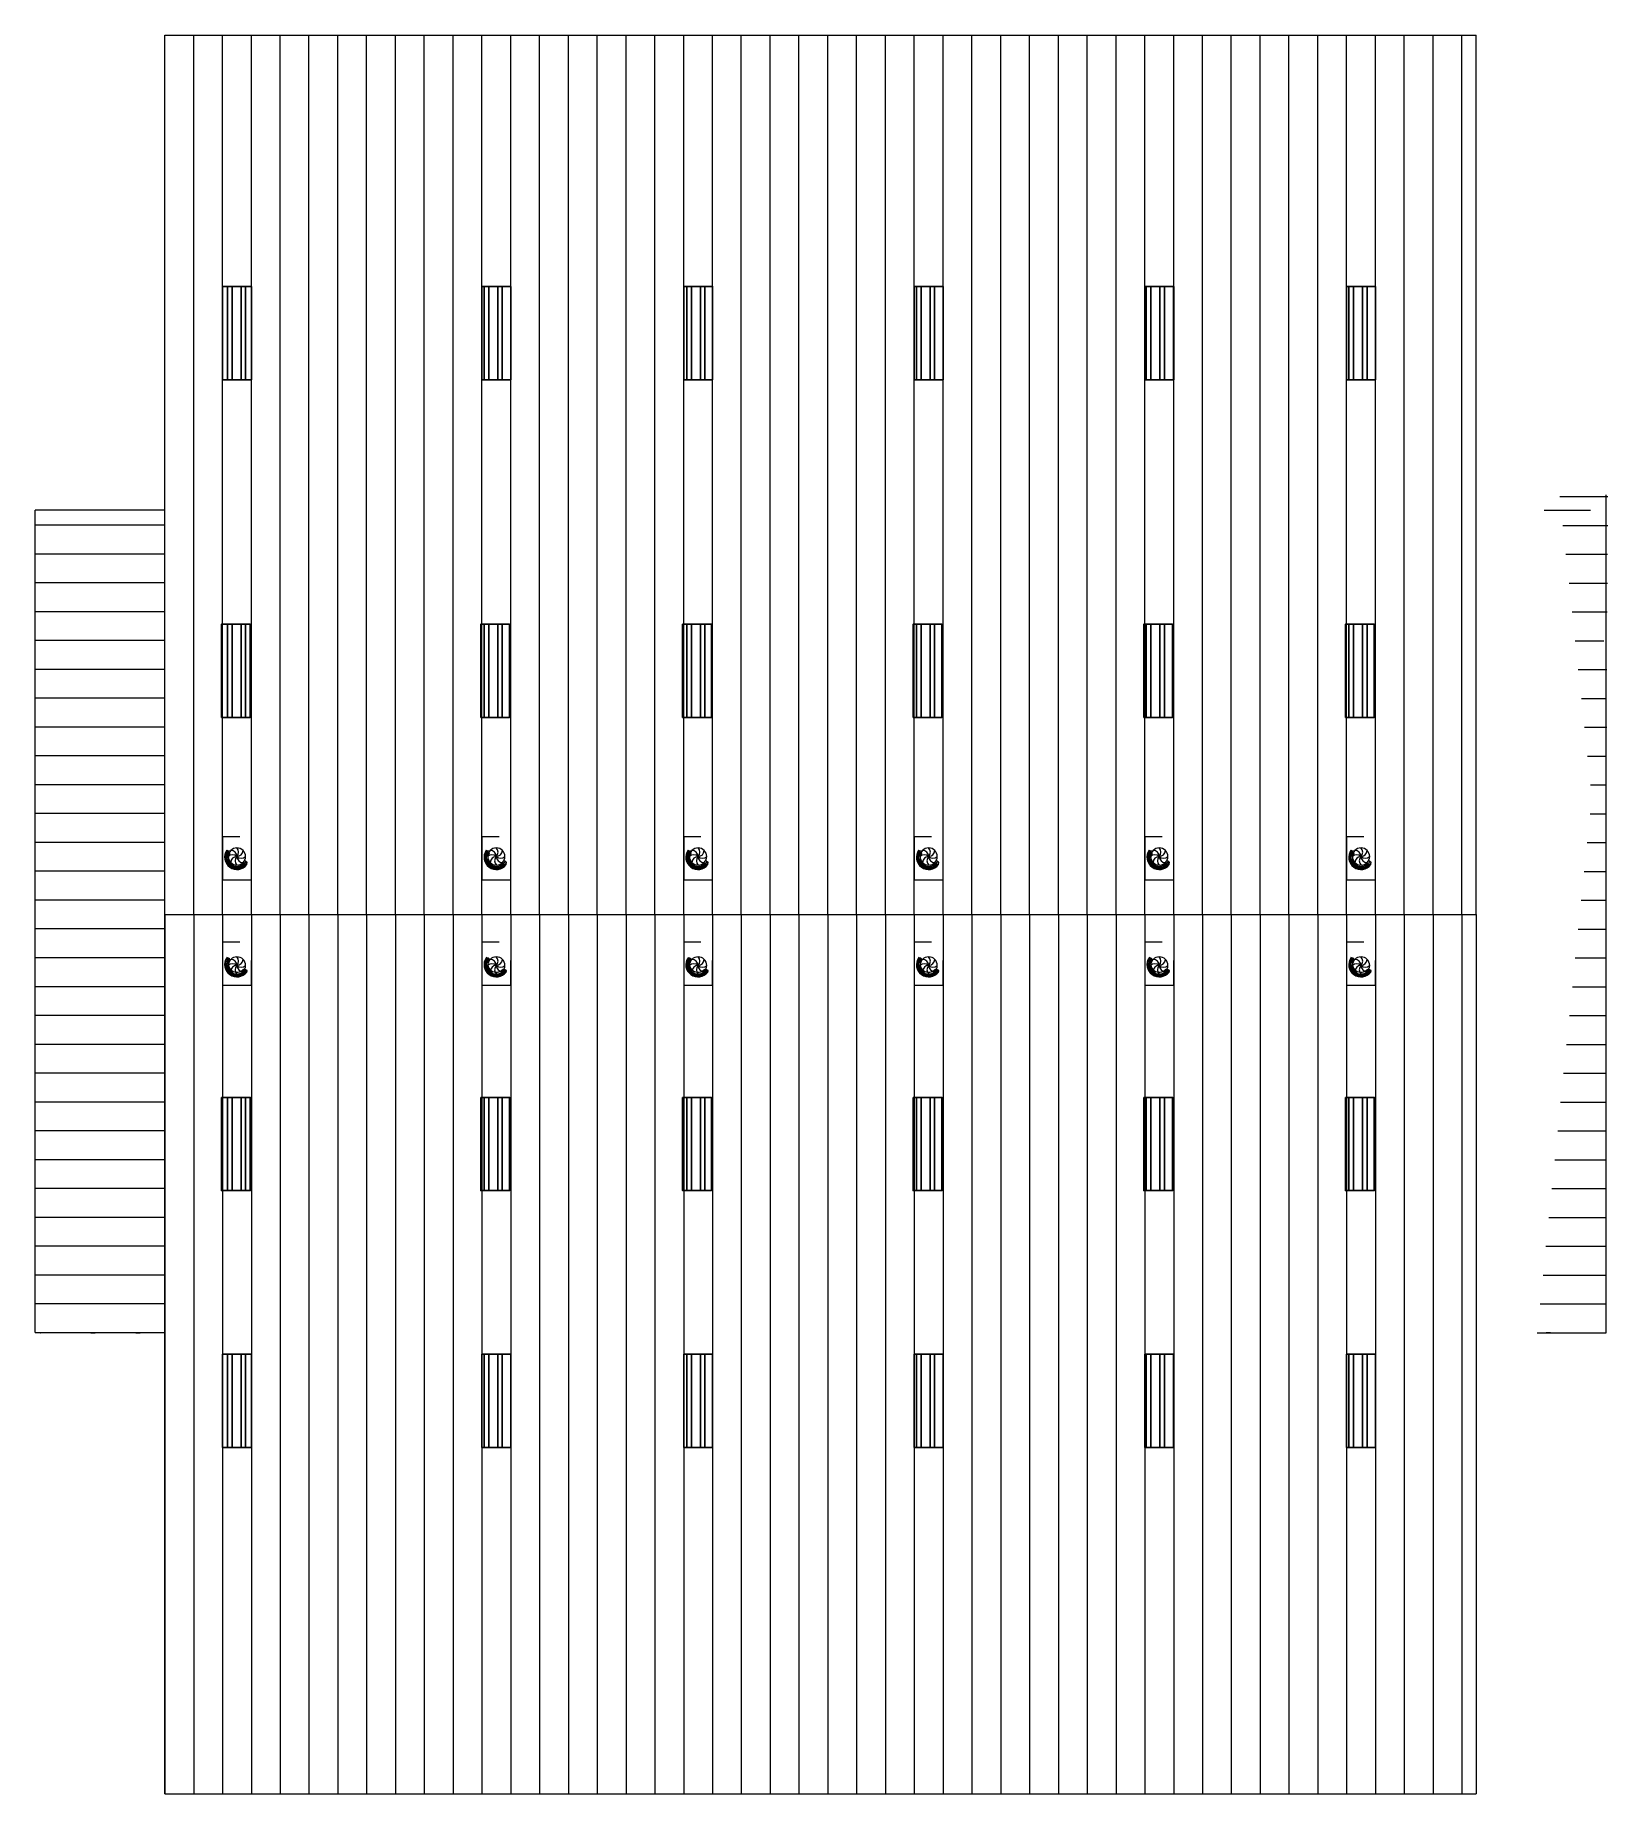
# Model space of a CAD drawing. Header units: inches. Extents: x 824 to 55387, y 0 to 61000.
import ezdxf

# ---------------------------------------------------------------- set-up
doc = ezdxf.new("R2010")
doc.units = ezdxf.units.IN
doc.header["$MEASUREMENT"] = 0

# ---------------------------------------------------------------- blocks, each defined once
blk = doc.blocks.new('ZCOL')
at = {"color": 1, "lineweight": 0}
for p, q in [((10.2, 0), (0, 0)), ((0, 0), (0, -25.4)), ((10.2, -2.5), (10.2, 0)), ((-10.2, -25.4), (-10.2, -22.9)), ((0, -25.4), (-10.2, -25.4))]:
    blk.add_line(p, q, dxfattribs=at)
blk = doc.blocks.new('A$C42DF6775')
at = {"color": 8, "lineweight": 0, "extrusion": (-1.91615e-14, 0.995037, -0.099504)}
for p, q in [((150, 244, -1023), (171, 358, -1020)), ((171, 134, -997), (150, 244, -1023)), ((171, 358, -1020), (213, 473, -1002)), ((213, 25, -957), (171, 134, -997)), ((213, 473, -1002), (287, 521, -1019)), ((254, -92, -917), (213, 25, -957)), ((733, -56, -558), (772, 67, -539)), ((809, 509, -640), (765, 556, -668)), ((772, 67, -539), (819, 181, -528)), ((854, 399, -605), (809, 509, -640)), ((819, 181, -528), (839, 294, -524)), ((839, 294, -524), (854, 399, -605))]:
    blk.add_line(p, q, dxfattribs=at)
at = {"color": 8, "lineweight": 0, "extrusion": (0, 0.995037, -0.099504)}
blk.add_lwpolyline([(-598, -1500), (0, -1500), (0, 0), (-1000, 0), (-1000, -860)], dxfattribs=at)
at = {"color": 8, "lineweight": 0, "extrusion": (0, -0.995037, 0.099504)}
blk.add_circle((500, -750, -620), 300, dxfattribs=at)
at = {"color": 8, "lineweight": 0, "extrusion": (-1.91615e-14, 0.995037, -0.099504)}
for centre, radius, start, end in [((-500, -750, 345), 426, 325.19115, 142.8066), ((-500, -750, 233), 401, 325.21623, 142.78227), ((-500, -750, 457), 401, 325.19115, 152.13918), ((-500, -750, 120), 350, 325.18751, 140.93504), ((-500, -750), 300, 325.18751, 140.93504)]:
    blk.add_arc(centre, radius, start, end, dxfattribs=at)
at = {"color": 8, "lineweight": 0, "extrusion": (0, -0.995037, 0.099504)}
blk.add_arc((500, -750, -570), 350, 27.83382, 214.83391, dxfattribs=at)
at = {"color": 8, "lineweight": 0, "extrusion": (0, 0.995037, -0.099504)}
for centre, start, end in [((-349, -593, 620), 226.3065, 313.6935), ((-504, -533, 620), 271.3065, 358.6935), ((-282, -745, 620), 181.3065, 268.6935), ((-657, -600, 620), 316.3065, 43.6935), ((-716, -755, 620), 1.3065, 88.6935), ((-649, -907, 620), 46.3065, 133.6935), ((-494, -967, 620), 91.3065, 178.6935), ((-342, -900, 620), 136.3065, 223.6935)]:
    blk.add_arc(centre, 217, start, end, dxfattribs=at)
blk = doc.blocks.new('A$C249F3602')
h = blk.add_hatch()
h.set_pattern_fill('ANSI32', color=256, scale=1250, angle=45)
h.paths.add_polyline_path([(-1000, 3250), (0, 3250), (0, 0), (-1000, 0)])
blk.add_lwpolyline([(-1000, 3250), (0, 3250), (0, 0), (-1000, 0)], close=True)

msp = doc.modelspace()

# ---------------------------------------------------------------- hatches: boundary and pattern name
at = {"linetype": 'Continuous', "lineweight": 0, "extrusion": (-1, 0, 0)}
h = msp.add_hatch(dxfattribs=at)
h.set_pattern_fill('BRICK', color=16, scale=1000, style=0)
h.set_pattern_definition([(0, (-1068512.05, -43134.95), (0, 250), []), (90, (-1068512.05, -43134.95), (-500, 0), [250, -250]), (90, (-1068262.05, -43134.95), (-500, 0), [-250, 250])])
h.paths.add_polyline_path([(-61000, -3), (-49261, 63), (-46442, 3641), (-61000, 3597)])
h.paths.add_polyline_path([(0, -3), (0, 3597), (-16950, 3597), (-16950, -3)])
h.paths.add_polyline_path([(-28650, -3), (-28948, 5), (-32648, 5), (-32350, -3)])
h.paths.add_polyline_path([(-36350, -3), (-36242, -1), (-39942, -1), (-40050, -3)])
h.paths.add_polyline_path([(-20950, -3), (-21180, 5), (-24880, 5), (-24650, -3)])
at = {"linetype": 'Continuous', "lineweight": 0, "extrusion": (0, -1, 0)}
h = msp.add_hatch(dxfattribs=at)
h.set_pattern_fill('BRICK', color=16, scale=1000, style=0)
h.set_pattern_definition([(0, (-1104940.46, -37992.95), (0, 250), []), (90, (-1104940.46, -37992.95), (-500, 0), [250, -250]), (90, (-1104690.46, -37992.95), (-500, 0), [-250, 250])])
h.paths.add_polyline_path([(5324, -3), (50824, -3), (50824, 3597), (5324, 3597)])

# ---------------------------------------------------------------- linework, layer by layer
at = {"lineweight": 0, "extrusion": (0, -1, 0)}
for p, q in [((5324, 61000, 5997), (50824, 61000, 5997)), ((5324, 30500, 9047), (50824, 30500, 9047)), ((5324, 0, -3), (50824, 0, -3)), ((5324, 0, -3), (5324, 0, 5997)), ((5324, 0, 5997), (50824, 0, 5997)), ((5324, 0, 3597), (50824, 0, 3597)), ((50824, 0, -3), (50824, 0, 5997))]:
    msp.add_line(p, q, dxfattribs=at)
at = {"color": 5, "lineweight": 0, "extrusion": (-1, 0, 0)}
for p, q in [((6324, 30500, 9047), (6324, 61000, 5997)), ((7324, 30500, 9047), (7324, 61000, 5997)), ((8324, 30500, 9047), (8324, 61000, 5997)), ((9324, 30500, 9047), (9324, 61000, 5997)), ((10324, 30500, 9047), (10324, 61000, 5997)), ((11324, 30500, 9047), (11324, 61000, 5997)), ((12324, 30500, 9047), (12324, 61000, 5997)), ((13324, 30500, 9047), (13324, 61000, 5997)), ((14324, 30500, 9047), (14324, 61000, 5997)), ((15324, 30500, 9047), (15324, 61000, 5997)), ((16324, 30500, 9047), (16324, 61000, 5997)), ((17324, 30500, 9047), (17324, 61000, 5997)), ((18324, 30500, 9047), (18324, 61000, 5997)), ((19324, 30500, 9047), (19324, 61000, 5997)), ((20324, 30500, 9047), (20324, 61000, 5997)), ((21324, 30500, 9047), (21324, 61000, 5997)), ((22324, 30500, 9047), (22324, 61000, 5997)), ((23324, 30500, 9047), (23324, 61000, 5997)), ((24324, 30500, 9047), (24324, 61000, 5997)), ((25324, 30500, 9047), (25324, 61000, 5997)), ((26324, 30500, 9047), (26324, 61000, 5997)), ((27324, 30500, 9047), (27324, 61000, 5997)), ((28324, 30500, 9047), (28324, 61000, 5997)), ((29324, 30500, 9047), (29324, 61000, 5997)), ((30324, 30500, 9047), (30324, 61000, 5997)), ((31324, 30500, 9047), (31324, 61000, 5997)), ((32324, 30500, 9047), (32324, 61000, 5997)), ((33324, 30500, 9047), (33324, 61000, 5997)), ((34324, 30500, 9047), (34324, 61000, 5997)), ((35324, 30500, 9047), (35324, 61000, 5997)), ((36324, 30500, 9047), (36324, 61000, 5997)), ((37324, 30500, 9047), (37324, 61000, 5997)), ((38324, 30500, 9047), (38324, 61000, 5997)), ((39324, 30500, 9047), (39324, 61000, 5997)), ((40324, 30500, 9047), (40324, 61000, 5997)), ((41324, 30500, 9047), (41324, 61000, 5997)), ((42324, 30500, 9047), (42324, 61000, 5997)), ((43324, 30500, 9047), (43324, 61000, 5997)), ((44324, 30500, 9047), (44324, 61000, 5997)), ((45324, 30500, 9047), (45324, 61000, 5997)), ((46324, 30500, 9047), (46324, 61000, 5997)), ((47324, 30500, 9047), (47324, 61000, 5997)), ((48324, 30500, 9047), (48324, 61000, 5997)), ((49324, 30500, 9047), (49324, 61000, 5997)), ((50324, 30500, 9047), (50324, 61000, 5997)), ((5324, 60000, 3597), (5324, 60000, 6097)), ((5324, 59000, 3597), (5324, 59000, 6197)), ((5324, 58000, 3597), (5324, 58000, 6297)), ((5324, 57000, 3597), (5324, 57000, 6397)), ((5324, 56000, 3597), (5324, 56000, 6497)), ((5324, 55000, 3597), (5324, 55000, 6597)), ((5324, 54000, 3597), (5324, 54000, 6697)), ((5324, 53000, 3597), (5324, 53000, 6797)), ((5324, 52000, 3597), (5324, 52000, 6897)), ((5324, 51000, 3597), (5324, 51000, 6997)), ((5324, 50000, 3597), (5324, 50000, 7097)), ((5324, 49000, 3597), (5324, 49000, 7197)), ((5324, 48000, 3597), (5324, 48000, 7297)), ((5324, 47000, 3597), (5324, 47000, 7397)), ((5324, 46000, 3873), (5324, 46000, 7497)), ((5324, 45000, 4997), (5324, 45000, 7597)), ((5324, 44000, 5526), (5324, 44000, 7697)), ((5324, 43000, 5526), (5324, 43000, 7797)), ((5324, 42000, 5526), (5324, 42000, 7897)), ((5324, 41000, 5526), (5324, 41000, 7997)), ((5324, 40000, 5526), (5324, 40000, 8097)), ((5324, 39000, 5526), (5324, 39000, 8197)), ((5324, 38000, 5526), (5324, 38000, 8297)), ((5324, 37000, 5526), (5324, 37000, 8397)), ((5324, 36000, 5526), (5324, 36000, 8497)), ((5324, 35000, 5526), (5324, 35000, 8597)), ((5324, 34000, 5526), (5324, 34000, 8697)), ((5324, 33000, 5526), (5324, 33000, 8797)), ((5324, 32000, 5526), (5324, 32000, 8897)), ((5324, 31000, 5526), (5324, 31000, 8997)), ((6324, 30500, 9047), (6324, 0, 5997)), ((7324, 30500, 9047), (7324, 0, 5997)), ((8324, 30500, 9047), (8324, 0, 5997)), ((9324, 30500, 9047), (9324, 0, 5997)), ((10324, 30500, 9047), (10324, 0, 5997)), ((11324, 30500, 9047), (11324, 0, 5997)), ((12324, 30500, 9047), (12324, 0, 5997)), ((13324, 30500, 9047), (13324, 0, 5997)), ((14324, 30500, 9047), (14324, 0, 5997)), ((15324, 30500, 9047), (15324, 0, 5997)), ((16324, 30500, 9047), (16324, 0, 5997)), ((17324, 30500, 9047), (17324, 0, 5997)), ((18324, 30500, 9047), (18324, 0, 5997)), ((19324, 30500, 9047), (19324, 0, 5997)), ((20324, 30500, 9047), (20324, 0, 5997)), ((21324, 30500, 9047), (21324, 0, 5997)), ((22324, 30500, 9047), (22324, 0, 5997)), ((23324, 30500, 9047), (23324, 0, 5997)), ((24324, 30500, 9047), (24324, 0, 5997)), ((25324, 30500, 9047), (25324, 0, 5997)), ((26324, 30500, 9047), (26324, 0, 5997)), ((27324, 30500, 9047), (27324, 0, 5997)), ((28324, 30500, 9047), (28324, 0, 5997)), ((29324, 30500, 9047), (29324, 0, 5997)), ((30324, 30500, 9047), (30324, 0, 5997)), ((31324, 30500, 9047), (31324, 0, 5997)), ((32324, 30500, 9047), (32324, 0, 5997)), ((33324, 30500, 9047), (33324, 0, 5997)), ((34324, 30500, 9047), (34324, 0, 5997)), ((35324, 30500, 9047), (35324, 0, 5997)), ((36324, 30500, 9047), (36324, 0, 5997)), ((37324, 30500, 9047), (37324, 0, 5997)), ((38324, 30500, 9047), (38324, 0, 5997)), ((39324, 30500, 9047), (39324, 0, 5997)), ((40324, 30500, 9047), (40324, 0, 5997)), ((41324, 30500, 9047), (41324, 0, 5997)), ((42324, 30500, 9047), (42324, 0, 5997)), ((43324, 30500, 9047), (43324, 0, 5997)), ((44324, 30500, 9047), (44324, 0, 5997)), ((45324, 30500, 9047), (45324, 0, 5997)), ((46324, 30500, 9047), (46324, 0, 5997)), ((47324, 30500, 9047), (47324, 0, 5997)), ((48324, 30500, 9047), (48324, 0, 5997)), ((49324, 30500, 9047), (49324, 0, 5997)), ((50324, 30500, 9047), (50324, 0, 5997)), ((5324, 30000, 5526), (5324, 30000, 8997)), ((5324, 29000, 5526), (5324, 29000, 8897)), ((5324, 28000, 5526), (5324, 28000, 8797)), ((5324, 27000, 5526), (5324, 27000, 8697)), ((5324, 26000, 5526), (5324, 26000, 8597)), ((5324, 25000, 5526), (5324, 25000, 8497)), ((5324, 24000, 5526), (5324, 24000, 8397)), ((5324, 23000, 5526), (5324, 23000, 8297)), ((5324, 22000, 5526), (5324, 22000, 8197)), ((5324, 21000, 5526), (5324, 21000, 8097)), ((5324, 20000, 5526), (5324, 20000, 7997)), ((5324, 19000, 5526), (5324, 19000, 7897)), ((5324, 18000, 5526), (5324, 18000, 7797)), ((5324, 17000, 5526), (5324, 17000, 7697)), ((5324, 16000, 3597), (5324, 16000, 7597)), ((5324, 15000, 3597), (5324, 15000, 7497)), ((5324, 14000, 3597), (5324, 14000, 7397)), ((5324, 13000, 3597), (5324, 13000, 7297)), ((5324, 12000, 3597), (5324, 12000, 7197)), ((5324, 11000, 3597), (5324, 11000, 7097)), ((5324, 10000, 3597), (5324, 10000, 6997)), ((5324, 9000, 3597), (5324, 9000, 6897)), ((5324, 8000, 3597), (5324, 8000, 6797)), ((5324, 7000, 3597), (5324, 7000, 6697)), ((5324, 6000, 3597), (5324, 6000, 6597)), ((5324, 5000, 3597), (5324, 5000, 6497)), ((5324, 4000, 3597), (5324, 4000, 6397)), ((5324, 3000, 3597), (5324, 3000, 6297)), ((5324, 2000, 3597), (5324, 2000, 6197))]:
    msp.add_line(p, q, dxfattribs=at)
at = {"lineweight": 0, "extrusion": (-1, 0, 0)}
for p, q in [((5324, 61000, -3), (5324, 61000, 5997)), ((5324, 30500, 9047), (5324, 61000, 5997)), ((5324, 0, -3), (5324, 61000, -3)), ((5324, 46233, 3597), (5324, 61000, 3597)), ((50824, 30500, 9047), (50824, 61000, 5997)), ((824, 16000, 4507), (824, 44525, 4507)), ((824, 16000, 4991), (824, 44525, 4991)), ((5324, 16000, 5526), (5324, 44525, 5526)), ((5324, 30500, 9047), (5324, 0, 5997)), ((50824, 30500, 9047), (50824, 0, 5997)), ((5324, 20950, -3), (5324, 17950, -3)), ((5324, 0, 3597), (5324, 16950, 3597)), ((5324, 0, -3), (5324, 0, 5997))]:
    msp.add_line(p, q, dxfattribs=at)
at = {"color": 5, "lineweight": 0, "extrusion": (0, -1, 0)}
for p, q in [((53719, 44995, 4991), (55387, 44995, 4928)), ((824, 44000, 4507), (824, 44000, 4991)), ((5324, 44000, 5526), (824, 44000, 4991)), ((53827, 43995, 4995), (55384, 43995, 4931)), ((824, 43000, 4507), (824, 43000, 4991)), ((5324, 43000, 5526), (824, 43000, 4991)), ((53934, 42995, 4998), (55379, 42995, 4937)), ((824, 42000, 4507), (824, 42000, 4991)), ((5324, 42000, 5526), (824, 42000, 4991)), ((54041, 41995, 5002), (55371, 41995, 4944)), ((824, 41000, 4507), (824, 41000, 4991)), ((5324, 41000, 5526), (824, 41000, 4991)), ((54148, 40995, 5006), (55363, 40995, 4953)), ((824, 40000, 4507), (824, 40000, 4991)), ((5324, 40000, 5526), (824, 40000, 4991)), ((54255, 39995, 5009), (55243, 39995, 4918)), ((824, 39000, 4507), (824, 39000, 4991)), ((5324, 39000, 5526), (824, 39000, 4991)), ((54362, 38995, 5013), (55350, 38995, 4921)), ((824, 38000, 4507), (824, 38000, 4991)), ((5324, 38000, 5526), (824, 38000, 4991)), ((54470, 37995, 5016), (55335, 37995, 4936)), ((824, 37000, 4507), (824, 37000, 4991)), ((5324, 37000, 5526), (824, 37000, 4991)), ((54577, 36995, 5020), (55353, 36995, 4948)), ((824, 36000, 4507), (824, 36000, 4991)), ((5324, 36000, 5526), (824, 36000, 4991)), ((54684, 35995, 5023), (55338, 35995, 4963)), ((824, 35000, 4507), (824, 35000, 4991)), ((5324, 35000, 5526), (824, 35000, 4991)), ((54791, 34995, 5027), (55339, 34995, 4976)), ((824, 34000, 4507), (824, 34000, 4991)), ((5324, 34000, 5526), (824, 34000, 4991)), ((54769, 33995, 5057), (55324, 33995, 4991)), ((824, 33000, 4507), (824, 33000, 4991)), ((5324, 33000, 5526), (824, 33000, 4991)), ((54667, 32995, 5069), (55324, 32995, 4991)), ((824, 32000, 4507), (824, 32000, 4991)), ((5324, 32000, 5526), (824, 32000, 4991)), ((54565, 31995, 5081), (55324, 31995, 4991)), ((824, 31000, 4507), (824, 31000, 4991)), ((5324, 31000, 5526), (824, 31000, 4991)), ((54463, 30995, 5093), (55324, 30995, 4991)), ((824, 30000, 4507), (824, 30000, 4991)), ((5324, 30000, 5526), (824, 30000, 4991)), ((54361, 29995, 5106), (55324, 29995, 4991)), ((824, 29000, 4507), (824, 29000, 4991)), ((5324, 29000, 5526), (824, 29000, 4991)), ((54259, 28995, 5118), (55324, 28995, 4991)), ((824, 27995, 4507), (824, 27995, 4991)), ((5324, 27995, 5526), (824, 27995, 4991)), ((54157, 27995, 5130), (55324, 27995, 4991)), ((824, 26995, 4507), (824, 26995, 4991)), ((5324, 26995, 5526), (824, 26995, 4991)), ((54055, 26995, 5142), (55324, 26995, 4991)), ((824, 25995, 4507), (824, 25995, 4991)), ((5324, 25995, 5526), (824, 25995, 4991)), ((53953, 25995, 5154), (55324, 25995, 4991)), ((824, 24995, 4507), (824, 24995, 4991)), ((5324, 24995, 5526), (824, 24995, 4991)), ((53851, 24995, 5166), (55324, 24995, 4991)), ((824, 23995, 4507), (824, 23995, 4991)), ((5324, 23995, 5526), (824, 23995, 4991)), ((53750, 23995, 5178), (55324, 23995, 4991)), ((824, 22995, 4507), (824, 22995, 4991)), ((5324, 22995, 5526), (824, 22995, 4991)), ((53648, 22995, 5190), (55324, 22995, 4991)), ((824, 21995, 4507), (824, 21995, 4991)), ((5324, 21995, 5526), (824, 21995, 4991)), ((53546, 21995, 5202), (55324, 21995, 4991)), ((824, 20995, 4507), (824, 20995, 4991)), ((5324, 20995, 5526), (824, 20995, 4991)), ((53444, 20995, 5215), (55324, 20995, 4991)), ((824, 19995, 4507), (824, 19995, 4991)), ((5324, 19995, 5526), (824, 19995, 4991)), ((53342, 19995, 5227), (55324, 19995, 4991)), ((824, 18995, 4507), (824, 18995, 4991)), ((5324, 18995, 5526), (824, 18995, 4991)), ((53240, 18995, 5239), (55324, 18995, 4991)), ((824, 17995, 4507), (824, 17995, 4991)), ((5324, 17995, 5526), (824, 17995, 4991)), ((53138, 17995, 5251), (55324, 17995, 4991)), ((824, 16995, 4507), (824, 16995, 4991)), ((5324, 16995, 5526), (824, 16995, 4991)), ((53036, 16995, 5263), (55324, 16995, 4991)), ((6324, 0, 3597), (6324, 0, 5997)), ((7324, 0, 3597), (7324, 0, 5997)), ((8324, 0, 3597), (8324, 0, 5997)), ((9324, 0, 3597), (9324, 0, 5997)), ((10324, 0, 3597), (10324, 0, 5997)), ((11324, 0, 3597), (11324, 0, 5997)), ((12324, 0, 3597), (12324, 0, 5997)), ((13324, 0, 3597), (13324, 0, 5997)), ((14324, 0, 3597), (14324, 0, 5997)), ((15324, 0, 3597), (15324, 0, 5997)), ((16324, 0, 3597), (16324, 0, 5997)), ((17324, 0, 3597), (17324, 0, 5997)), ((18324, 0, 3597), (18324, 0, 5997)), ((19324, 0, 3597), (19324, 0, 5997)), ((20324, 0, 3597), (20324, 0, 5997)), ((21324, 0, 3597), (21324, 0, 5997)), ((22324, 0, 3597), (22324, 0, 5997)), ((23324, 0, 3597), (23324, 0, 5997)), ((24324, 0, 3597), (24324, 0, 5997)), ((25324, 0, 3597), (25324, 0, 5997)), ((26324, 0, 3597), (26324, 0, 5997)), ((27324, 0, 3597), (27324, 0, 5997)), ((28324, 0, 3597), (28324, 0, 5997)), ((29324, 0, 3597), (29324, 0, 5997)), ((30324, 0, 3597), (30324, 0, 5997)), ((31324, 0, 3597), (31324, 0, 5997)), ((32324, 0, 3597), (32324, 0, 5997)), ((33324, 0, 3597), (33324, 0, 5997)), ((34324, 0, 3597), (34324, 0, 5997)), ((35324, 0, 3597), (35324, 0, 5997)), ((36324, 0, 3597), (36324, 0, 5997)), ((37324, 0, 3597), (37324, 0, 5997)), ((38324, 0, 3597), (38324, 0, 5997)), ((39324, 0, 3597), (39324, 0, 5997)), ((40324, 0, 3597), (40324, 0, 5997)), ((41324, 0, 3597), (41324, 0, 5997)), ((42324, 0, 3597), (42324, 0, 5997)), ((43324, 0, 3597), (43324, 0, 5997)), ((44324, 0, 3597), (44324, 0, 5997)), ((45324, 0, 3597), (45324, 0, 5997)), ((46324, 0, 3597), (46324, 0, 5997)), ((47324, 0, 3597), (47324, 0, 5997)), ((48324, 0, 3597), (48324, 0, 5997)), ((49324, 0, 3597), (49324, 0, 5997)), ((50324, 0, 3597), (50324, 0, 5997))]:
    msp.add_line(p, q, dxfattribs=at)
at = {"lineweight": 0, "extrusion": (1, 0, 0)}
for p, q in [((55324, 15995, 4991), (55324, 45060, 4991)), ((824, 44525, 4991), (824, 44525, 4507)), ((53177, 44525, 5526), (54789, 44525, 5526)), ((5324, 15995, 5526), (5324, 15995, 4507))]:
    msp.add_line(p, q, dxfattribs=at)
at = {"color": 7, "lineweight": 0, "extrusion": (0, -1, 0)}
for p, q in [((5324, 44525, 5526), (824, 44525, 4991)), ((5324, 15995, 5311), (824, 15995, 4778)), ((5324, 15995, 5331), (824, 15995, 4798)), ((5324, 15995, 4507), (824, 15995, 4507)), ((5324, 15995, 5526), (824, 15995, 4991)), ((5324, 15995, 4527), (826, 15995, 4527)), ((52934, 15995, 5275), (55324, 15995, 4991)), ((53132, 15995, 5058), (55324, 15995, 4798)), ((53152, 15995, 5035), (55324, 15995, 4778)), ((53615, 15995, 4527), (55322, 15995, 4527)), ((53633, 15995, 4507), (55324, 15995, 4507))]:
    msp.add_line(p, q, dxfattribs=at)
at = {"color": 6, "lineweight": 0, "ltscale": 0.1, "extrusion": (-1, 0, 0)}
for p, q in [((5324, 16950, 9), (5324, 20950, 9)), ((5324, 16950, 121), (5324, 20378, 121)), ((5324, 16950, 234), (5324, 20265, 234)), ((5324, 16950, 346), (5324, 20150, 346)), ((5324, 16950, 459), (5324, 20040, 459)), ((5324, 16950, 571), (5324, 19929, 571)), ((5324, 16950, 684), (5324, 19817, 684)), ((5324, 16950, 796), (5324, 19692, 796)), ((5324, 16950, 909), (5324, 19592, 909)), ((5324, 16950, 1021), (5324, 19482, 1021)), ((5324, 16950, 1134), (5324, 19369, 1134)), ((5324, 16950, 1246), (5324, 19257, 1246)), ((5324, 16950, 1359), (5324, 19140, 1359)), ((5324, 16950, 1471), (5324, 19027, 1471)), ((5324, 16950, 1584), (5324, 18917, 1584)), ((5324, 16950, 1696), (5324, 18804, 1696)), ((5324, 16950, 1809), (5324, 18694, 1809)), ((5324, 16950, 1921), (5324, 18581, 1921)), ((5324, 16950, 2034), (5324, 18468, 2034)), ((5324, 16950, 2146), (5324, 18356, 2146)), ((5324, 16950, 2259), (5324, 18244, 2259)), ((5324, 16950, 2371), (5324, 18126, 2371)), ((5324, 16950, 2484), (5324, 18019, 2484)), ((5324, 16950, 2596), (5324, 17907, 2596)), ((5324, 16950, 2709), (5324, 17792, 2709)), ((5324, 16950, 2821), (5324, 17672, 2821)), ((5324, 16950, 2934), (5324, 17564, 2934)), ((5324, 16950, 3046), (5324, 17455, 3046)), ((5324, 16950, 3159), (5324, 17344, 3159)), ((5324, 16950, 3271), (5324, 17230, 3271)), ((5324, 16950, 3384), (5324, 17112, 3384)), ((5324, 16950, 3496), (5324, 17004, 3496))]:
    msp.add_line(p, q, dxfattribs=at)
at = {"color": 0, "lineweight": 0, "ltscale": 0.1, "extrusion": (-1, 0, 0)}
for p, q in [((5324, 16950, -3), (5324, 20950, -3)), ((5324, 16950, 3551), (5324, 16950, -3))]:
    msp.add_line(p, q, dxfattribs=at)
at = {"color": 0, "linetype": 'Continuous', "lineweight": 0, "extrusion": (0, -1, 0)}
for p, q in [((824, 15995, 4507), (824, 15995, 4991)), ((55324, 15995, 4507), (55324, 15995, 4991))]:
    msp.add_line(p, q, dxfattribs=at)

# ---------------------------------------------------------------- block references
at = {"lineweight": 0, "extrusion": (-3.53649e-14, 0.096069, 0.995375), "xscale": -1}
for p in [(-8324, -51382, 11871), (-17324, -51382, 11871), (-24324, -51382, 11871), (-32324, -51382, 11871), (-40324, -51382, 11871), (-47324, -51382, 11871), (-8285, -39607, 11916), (-17285, -39607, 11916), (-24285, -39607, 11916), (-32285, -39607, 11916), (-40285, -39607, 11916), (-47285, -39607, 11916)]:
    msp.add_blockref('A$C249F3602', p, dxfattribs=at)
at = {"linetype": 'Continuous', "lineweight": 0, "extrusion": (-1.55923e-13, -0.99999, -0.00458)}
for p in [(7324, 8781, -31747), (16324, 8781, -31747), (23324, 8781, -31747), (31324, 8781, -31747), (39324, 8781, -31747), (46324, 8781, -31747)]:
    msp.add_blockref('A$C42DF6775', p, dxfattribs=at)
at = {"linetype": 'Continuous', "lineweight": 0, "extrusion": (4.47205e-08, -0.980198, -0.19802), "rotation": 2.614054172104803e-05}
for p in [(7324, 3078, -29237), (16324, 3078, -29237), (23324, 3078, -29237), (31324, 3078, -29237), (39324, 3078, -29237), (46324, 3078, -29237)]:
    msp.add_blockref('A$C42DF6775', p, dxfattribs=at)
at = {"lineweight": 0, "extrusion": (-3.53649e-14, -0.096069, 0.995375)}
for p in [(8285, 21603, 6052), (17285, 21603, 6052), (24285, 21603, 6052), (32285, 21603, 6052), (40285, 21603, 6052), (47285, 21603, 6052), (8324, 12652, 6022), (47324, 12652, 6022), (17324, 12652, 6022), (24324, 12652, 6022), (32324, 12652, 6022), (40324, 12652, 6022)]:
    msp.add_blockref('A$C249F3602', p, dxfattribs=at)
at = {"lineweight": 0, "extrusion": (0, -1, 0)}
for p, xscale, yscale, zscale, rotation in [((934, 4826, -15987), 7.999999999999964, -6.3740029, -6.3740029, 5.710593700000089), ((2837, 5070, -15987), -7.999999999999967, -6.3740158, -6.3740158, 5.710593699999964), ((4398, 5223, -15987), -7.999999999999967, -6.3740158, -6.3740158, 5.710593699999964), ((53311, 5070, -15995), 7.999999999999967, -6.3740158, -6.3740158, 354.2894063000001), ((55214, 4826, -15995), -7.999999999999964, -6.3740029, -6.3740029, 354.2894062999999)]:
    msp.add_blockref('ZCOL', p, dxfattribs=dict(at, xscale=xscale, yscale=yscale, zscale=zscale, rotation=rotation))

doc.saveas('drawing.dxf')
